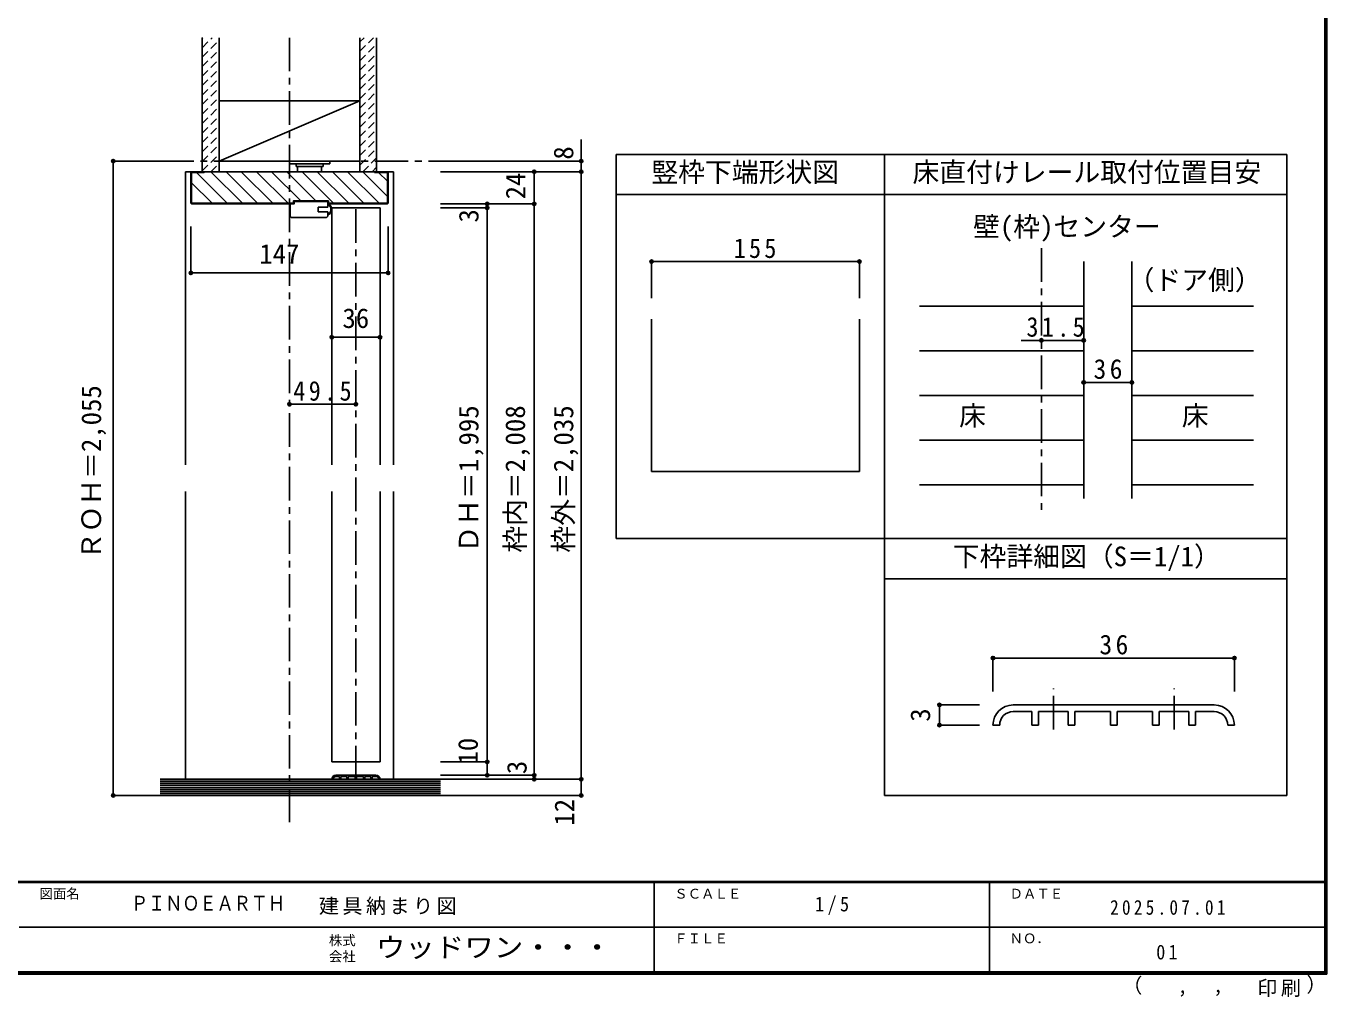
# Model space of a CAD drawing. Units: millimetres at full size, sheet at 1:5, with parts at other scales. Extents: x -973 to 977, y -718 to 696.
# Drawn here: x 7 to 977, y -718 to 6 of the extents above; entities that cross this region are included whole.
import ezdxf
from ezdxf.enums import TextEntityAlignment as Align

# ---------------------------------------------------------------- set-up
doc = ezdxf.new("R2010")
doc.units = ezdxf.units.MM
doc.header["$LTSCALE"] = 5
doc.header["$PDMODE"] = 32
doc.header["$PDSIZE"] = 2.5
doc.linetypes.add('CHAIN1', pattern=[8, 5, -1, 1, -1])
doc.linetypes.add('DASHED1', pattern=[1.8, 1.2, -0.6])
for name, color, linetype in [('0-0_補助線', 7, 'Continuous'), ('0-1_通り芯', 4, 'CHAIN1'), ('0-3_仕上げ', 7, 'Continuous'), ('0-4_枠', 3, 'Continuous'), ('0-6_扉', 6, 'Continuous'), ('0-7_金物', 7, 'Continuous'), ('0-A_文字', 3, 'Continuous'), ('0-B_寸法', 7, 'Continuous'), ('0-C_ハッチ', 4, 'DASHED1'), ('7-7_金物', 7, 'Continuous'), ('7-B_寸法', 4, 'Continuous'), ('F-0_補助線', 7, 'Continuous'), ('F-1_枠', 6, 'Continuous'), ('F-A_文字', 7, 'Continuous')]:
    doc.layers.add(name, color=color, linetype=linetype)
doc.styles.add('ＭＳ ゴシック', font='')
doc.styles.get('ＭＳ ゴシック').set_extended_font_data('MS Gothic')

# ---------------------------------------------------------------- blocks, each defined once
blk = doc.blocks.new('04')
at = {"layer": '0-0_補助線'}
for p, q in [((-6.847, 15.914), (-6.847, -10.086)), ((-5.847, 16.914), (3.153, 16.914)), ((4.953, -11.086), (4.953, 13.914)), ((-2.747, -4.086), (-2.747, -11.086)), ((-5.847, -11.086), (-2.747, -11.086)), ((4.953, -11.086), (0.653, -11.086))]:
    blk.add_line(p, q, dxfattribs=at)
for points in [[(4.953, 13.914), (3.153, 13.914), (3.153, 16.914)], [(-2.747, -4.086), (0.653, -4.086), (0.653, -11.086)]]:
    blk.add_lwpolyline(points, dxfattribs=at)
for centre, radius, start, end in [((-5.847, 15.914), 1, 90, 180), ((-5.847, -10.086), 1, 180, 270), ((-0.812, -9.605), 4.487, 199.27145, 340.72856), ((-0.812, -9.605), 3.887, 202.39487, 337.60513)]:
    blk.add_arc(centre, radius, start, end, dxfattribs=at)

msp = doc.modelspace()

# ---------------------------------------------------------------- linework, layer by layer
at = {"layer": '0-0_補助線', "color": 3}
msp.add_line((232.083, -126.5), (232.083, -124.233), dxfattribs=at)
at = {"layer": '0-0_補助線', "color": 4}
for p, q in [((473.082, -169.5), (628.082, -169.5)), ((473.082, -169.5), (473.082, -196.7)), ((628.082, -169.5), (628.082, -196.7))]:
    msp.add_line(p, q, dxfattribs=at)
at = {"layer": '0-0_補助線', "color": 3}
msp.add_lwpolyline([(232.083, -124.233), (206.083, -124.233), (206.083, -126.5)], dxfattribs=at)
at = {"layer": '0-0_補助線'}
for p in [(473.082, -169.5), (628.082, -169.5)]:
    msp.add_point(p, dxfattribs=at)
at = {"layer": '0-1_通り芯'}
for p, q in [((203.088, -587.5), (203.088, -2.5)), ((106.653, -94.5), (317.945, -94.5)), ((252.588, -555.5), (252.588, -126.5)), ((763.741, -159.5), (763.741, -356.007)), ((106.653, -567.5), (317.945, -567.5))]:
    msp.add_line(p, q, dxfattribs=at)
at = {"layer": '0-3_仕上げ', "color": 2}
for p, q in [((138.088, -102.5), (138.088, -2.5)), ((150.588, -102.5), (150.588, -2.5)), ((255.588, -102.5), (255.588, -2.5)), ((268.088, -102.5), (268.088, -2.5)), ((106.653, -555.5), (315.588, -555.5)), ((106.653, -567.5), (315.588, -567.5))]:
    msp.add_line(p, q, dxfattribs=at)
at = {"layer": '0-3_仕上げ'}
for p, q in [((150.588, -94.5), (255.588, -49.5)), ((106.653, -557), (315.588, -557)), ((106.653, -558.5), (315.588, -558.5)), ((106.653, -560), (315.588, -560)), ((106.653, -561.5), (315.588, -561.5)), ((106.653, -563), (315.588, -563)), ((106.653, -564.5), (315.588, -564.5)), ((106.653, -566), (315.588, -566))]:
    msp.add_line(p, q, dxfattribs=at)
at = {"layer": '0-3_仕上げ', "color": 3}
for p, q in [((150.588, -49.5), (255.588, -49.5)), ((150.588, -94.5), (255.588, -94.5))]:
    msp.add_line(p, q, dxfattribs=at)
at = {"layer": '0-3_仕上げ', "color": 4}
for p, q in [((672.766, -202.801), (795.241, -202.801)), ((831.241, -202.801), (921.836, -202.801)), ((795.241, -236.103), (672.766, -236.103)), ((831.241, -236.103), (921.836, -236.103)), ((795.241, -269.404), (672.766, -269.404)), ((831.241, -269.404), (921.836, -269.404)), ((795.241, -302.706), (672.766, -302.706)), ((831.241, -302.706), (921.836, -302.706)), ((795.241, -336.007), (672.766, -336.007)), ((831.241, -336.007), (921.836, -336.007))]:
    msp.add_line(p, q, dxfattribs=at)
at = {"layer": '0-4_枠', "color": 4}
for p, q in [((125.588, -321), (125.588, -102.5)), ((129.588, -102.5), (125.588, -102.5)), ((129.588, -102.5), (125.588, -102.5)), ((276.588, -102.5), (280.588, -102.5)), ((276.588, -102.5), (280.588, -102.5)), ((280.588, -321), (280.588, -102.5)), ((125.588, -555.5), (125.588, -341)), ((280.588, -555.5), (280.588, -341))]:
    msp.add_line(p, q, dxfattribs=at)
at = {"layer": '0-4_枠'}
for p, q in [((129.588, -125.793), (129.588, -102.5)), ((129.588, -102.5), (276.588, -102.5)), ((129.588, -102.5), (276.588, -102.5)), ((266.588, -103), (266.588, -102.5)), ((266.588, -103), (276.088, -103)), ((276.588, -125.793), (276.588, -102.5)), ((130.295, -126.5), (129.588, -125.793)), ((130.502, -126), (206.083, -126)), ((275.674, -126), (232.083, -126)), ((275.881, -126.5), (276.588, -125.793)), ((130.295, -126.5), (206.083, -126.5)), ((275.881, -126.5), (232.083, -126.5)), ((795.241, -169.5), (795.241, -346.007)), ((831.241, -169.5), (831.241, -346.007)), ((473.082, -212.514), (473.082, -326.007)), ((628.082, -212.514), (628.082, -326.007)), ((473.082, -326.007), (628.082, -326.007))]:
    msp.add_line(p, q, dxfattribs=at)
for points in [[(139.588, -102.5), (139.588, -103), (130.088, -103)], [(130.502, -126), (130.088, -125.586), (130.088, -103)], [(275.674, -126), (276.088, -125.586), (276.088, -103)]]:
    msp.add_lwpolyline(points, dxfattribs=at)
at = {"layer": '0-6_扉'}
for p, q in [((234.588, -129.5), (234.588, -321)), ((234.588, -129.5), (270.588, -129.5)), ((270.588, -129.5), (270.588, -321)), ((234.588, -341), (234.588, -542.5)), ((270.588, -341), (270.588, -542.5)), ((234.588, -542.5), (270.588, -542.5))]:
    msp.add_line(p, q, dxfattribs=at)
at = {"layer": '0-7_金物'}
for p, q in [((203.088, -94.5), (203.088, -96.5)), ((233.088, -94.5), (203.088, -94.5)), ((233.088, -96.5), (203.088, -96.5)), ((208.088, -96.5), (208.088, -98.5)), ((228.088, -96.5), (228.088, -98.5)), ((233.088, -94.5), (233.088, -96.5)), ((228.088, -98.5), (208.088, -98.5)), ((209.088, -98.5), (209.088, -102.5)), ((227.088, -98.5), (227.088, -102.5)), ((267.588, -552.5), (237.588, -552.5)), ((234.588, -555.5), (235.588, -555.5)), ((240.388, -553.5), (237.588, -553.5)), ((240.388, -555.5), (240.388, -553.5)), ((240.388, -555.5), (241.388, -555.5)), ((245.788, -553.5), (241.388, -553.5)), ((241.388, -555.5), (241.388, -553.5)), ((245.788, -555.5), (245.788, -553.5)), ((245.788, -555.5), (246.788, -555.5)), ((252.088, -553.5), (246.788, -553.5)), ((246.788, -555.5), (246.788, -553.5)), ((252.088, -555.5), (252.088, -553.5)), ((252.088, -555.5), (253.088, -555.5)), ((258.388, -553.5), (253.088, -553.5)), ((253.088, -555.5), (253.088, -553.5)), ((258.388, -555.5), (258.388, -553.5)), ((258.388, -555.5), (259.388, -555.5)), ((263.788, -553.5), (259.388, -553.5)), ((259.388, -555.5), (259.388, -553.5)), ((263.788, -555.5), (263.788, -553.5)), ((263.788, -555.5), (264.788, -555.5)), ((267.588, -553.5), (264.788, -553.5)), ((264.788, -555.5), (264.788, -553.5)), ((269.588, -555.5), (270.588, -555.5))]:
    msp.add_line(p, q, dxfattribs=at)
for centre, radius, start, end in [((237.588, -555.5), 3, 90, 180), ((267.588, -555.5), 3, 0, 90), ((237.588, -555.5), 2, 90, 180), ((267.588, -555.5), 2, 0, 90)]:
    msp.add_arc(centre, radius, start, end, dxfattribs=at)
at = {"layer": '0-A_文字'}
for p, q in [((446.639, -376.007), (446.639, -89.5)), ((946.639, -89.5), (446.639, -89.5)), ((646.639, -567.5), (646.639, -89.5)), ((946.639, -567.5), (946.639, -89.5)), ((946.639, -119.5), (446.639, -119.5)), ((646.639, -376.007), (446.639, -376.007)), ((946.639, -376.007), (646.639, -376.007)), ((946.639, -406.007), (646.639, -406.007)), ((946.639, -567.5), (646.639, -567.5))]:
    msp.add_line(p, q, dxfattribs=at)
at = {"layer": '0-B_寸法', "color": 4}
for p, q in [((420.588, -78.516), (420.588, -567.5)), ((71.653, -94.5), (106.653, -94.5)), ((71.653, -94.5), (71.653, -567.5)), ((420.588, -94.5), (315.588, -94.5)), ((420.588, -102.5), (315.588, -102.5)), ((420.588, -102.5), (315.588, -102.5)), ((385.588, -102.5), (385.588, -555.5)), ((385.588, -126.5), (315.588, -126.5)), ((350.588, -129.5), (315.588, -129.5)), ((350.588, -126.5), (350.588, -552.5)), ((129.588, -177.922), (129.588, -143.4)), ((270.588, -225.882), (234.588, -225.882)), ((748.637, -228.19), (795.241, -228.19)), ((795.241, -259.575), (831.241, -259.575)), ((203.088, -275.882), (252.588, -275.882)), ((350.588, -542.5), (315.588, -542.5)), ((385.588, -552.5), (315.588, -552.5)), ((420.588, -555.5), (315.588, -555.5)), ((71.653, -567.5), (106.653, -567.5)), ((420.588, -567.5), (315.588, -567.5))]:
    msp.add_line(p, q, dxfattribs=at)
msp.add_lwpolyline([(129.588, -177.922), (276.588, -177.922), (276.588, -143.4)], dxfattribs=at)
at = {"layer": '0-B_寸法'}
for p in [(71.653, -94.5), (420.588, -94.5), (385.588, -102.5), (385.588, -102.5), (420.588, -102.5), (420.588, -102.5), (350.588, -126.5), (385.588, -126.5), (350.588, -129.5), (129.588, -177.922), (276.588, -177.922), (234.588, -225.882), (270.588, -225.882), (763.741, -228.19), (795.241, -228.19), (795.241, -259.575), (831.241, -259.575), (203.088, -275.882), (252.588, -275.882), (350.588, -542.5), (350.588, -552.5), (385.588, -552.5), (385.588, -555.5), (420.588, -555.5), (71.653, -567.5), (420.588, -567.5)]:
    msp.add_point(p, dxfattribs=at)
at = {"layer": '0-C_ハッチ'}
for p, q in [((138.088, -2.898), (138.486, -2.5)), ((138.088, -9.969), (145.557, -2.5)), ((138.088, -17.04), (150.588, -4.54)), ((255.588, -12.677), (265.765, -2.5)), ((255.588, -5.606), (258.694, -2.5)), ((255.588, -19.748), (268.088, -7.248)), ((138.088, -24.111), (150.588, -11.611)), ((138.088, -31.182), (150.588, -18.682)), ((255.588, -26.819), (268.088, -14.319)), ((138.088, -38.253), (150.588, -25.753)), ((255.588, -33.89), (268.088, -21.39)), ((255.588, -40.961), (268.088, -28.461)), ((138.088, -45.324), (150.588, -32.824)), ((255.588, -48.032), (268.088, -35.532)), ((138.088, -52.395), (150.588, -39.895)), ((138.088, -59.466), (150.588, -46.966)), ((255.588, -55.103), (268.088, -42.603)), ((138.088, -66.537), (150.588, -54.037)), ((255.588, -62.174), (268.088, -49.674)), ((255.588, -69.246), (268.088, -56.746)), ((138.088, -73.608), (150.588, -61.108)), ((255.588, -76.317), (268.088, -63.817)), ((138.088, -80.679), (150.588, -68.179)), ((138.088, -87.751), (150.588, -75.251)), ((255.588, -83.388), (268.088, -70.888)), ((138.088, -94.822), (150.588, -82.322)), ((255.588, -90.459), (268.088, -77.959)), ((255.588, -97.53), (268.088, -85.03)), ((138.088, -101.893), (150.588, -89.393)), ((144.552, -102.5), (150.588, -96.464)), ((257.689, -102.5), (268.088, -92.101)), ((264.76, -102.5), (268.088, -99.172))]:
    msp.add_line(p, q, dxfattribs=at)
at = {"layer": '0-C_ハッチ', "linetype": 'Continuous'}
for p, q in [((133.735, -103), (156.735, -126)), ((144.548, -102.5), (168.049, -126)), ((155.862, -102.5), (179.363, -126)), ((167.176, -102.5), (190.676, -126)), ((178.49, -102.5), (201.99, -126)), ((189.804, -102.5), (211.537, -124.233)), ((201.117, -102.5), (222.851, -124.233)), ((212.431, -102.5), (235.931, -126)), ((223.745, -102.5), (247.245, -126)), ((235.058, -102.5), (258.558, -126)), ((246.372, -102.5), (269.872, -126)), ((257.686, -102.5), (276.088, -120.902)), ((269.5, -103), (276.088, -109.588)), ((130.088, -110.667), (145.421, -126))]:
    msp.add_line(p, q, dxfattribs=at)
at = {"layer": '7-7_金物', "color": 4, "linetype": 'CHAIN1'}
for p, q in [((772.63, -518.365), (772.63, -487.834)), ((862.63, -518.365), (862.63, -487.834))]:
    msp.add_line(p, q, dxfattribs=at)
at = {"layer": '7-7_金物'}
for p, q in [((892.63, -500.065), (742.63, -500.065)), ((756.63, -505.065), (742.63, -505.065)), ((756.63, -515.065), (756.63, -505.065)), ((783.63, -505.065), (761.63, -505.065)), ((761.63, -515.065), (761.63, -505.065)), ((783.63, -515.065), (783.63, -505.065)), ((815.13, -505.065), (788.63, -505.065)), ((788.63, -515.065), (788.63, -505.065)), ((815.13, -515.065), (815.13, -505.065)), ((846.63, -505.065), (820.13, -505.065)), ((820.13, -515.065), (820.13, -505.065)), ((846.63, -515.065), (846.63, -505.065)), ((873.63, -505.065), (851.63, -505.065)), ((851.63, -515.065), (851.63, -505.065)), ((873.63, -515.065), (873.63, -505.065)), ((892.63, -505.065), (878.63, -505.065)), ((878.63, -515.065), (878.63, -505.065)), ((727.63, -515.065), (732.63, -515.065)), ((756.63, -515.065), (761.63, -515.065)), ((783.63, -515.065), (788.63, -515.065)), ((815.13, -515.065), (820.13, -515.065)), ((846.63, -515.065), (851.63, -515.065)), ((873.63, -515.065), (878.63, -515.065)), ((902.63, -515.065), (907.63, -515.065))]:
    msp.add_line(p, q, dxfattribs=at)
for centre, radius, start, end in [((742.63, -515.065), 15, 90, 180), ((892.63, -515.065), 15, 0, 90), ((742.63, -515.065), 10, 90, 180), ((892.63, -515.065), 10, 0, 90)]:
    msp.add_arc(centre, radius, start, end, dxfattribs=at)
at = {"layer": '7-B_寸法'}
for p, q in [((727.63, -465.065), (727.63, -490.065)), ((727.63, -465.065), (907.63, -465.065)), ((907.63, -465.065), (907.63, -490.065)), ((687.63, -500.065), (717.63, -500.065)), ((687.63, -515.065), (687.63, -500.065)), ((687.63, -515.065), (717.63, -515.065))]:
    msp.add_line(p, q, dxfattribs=at)
at = {"layer": '7-B_寸法', "color": 7}
for p in [(727.63, -465.065), (907.63, -465.065), (687.63, -500.065), (687.63, -515.065)]:
    msp.add_point(p, dxfattribs=at)
at = {"layer": 'F-1_枠'}
for p, q in [((974.986, 695.833), (974.986, -700.833)), ((975.82, 695.833), (975.82, -700.833)), ((976.653, 695.833), (976.653, -700.833)), ((976.653, -631.667), (-973.347, -631.667)), ((976.653, -632.5), (-973.347, -632.5)), ((474.986, -632.5), (474.986, -699.167)), ((724.986, -632.5), (724.986, -699.167)), ((1.653, -665.833), (974.986, -665.834)), ((976.653, -699.167), (-973.347, -699.167)), ((976.653, -700), (-973.347, -700)), ((976.653, -700.833), (-973.347, -700.833))]:
    msp.add_line(p, q, dxfattribs=at)

# ---------------------------------------------------------------- block references
at = {"layer": '0-0_補助線', "rotation": 90}
msp.add_blockref('04', (220.497, -129.653), dxfattribs=at)

# ---------------------------------------------------------------- texts
at = {"layer": '0-0_補助線', "insert": (534.332, -167), "char_height": 14.66, "attachment_point": 7, "style": 'ＭＳ ゴシック'}
msp.add_mtext('\\T1.27;\\W0.9;155', dxfattribs=at)
at = {"layer": '0-A_文字', "color": 7, "style": 'ＭＳ ゴシック'}
for s, p in [('竪枠下端形状図', (472.889, -114.5)), ('床直付けレール取付位置目安', (667.63, -114.5)), ('壁(枠)センター', (712.766, -155.091)), ('（ドア側）', (827.996, -194.895)), ('床', (702.375, -296.055)), ('床', (868.417, -296.055)), ('下枠詳細図（S＝1/1）', (697.63, -401.007))]:
    msp.add_text(s, height=14.66, dxfattribs=at).set_placement(p, align=Align.BOTTOM_LEFT)
at = {"layer": '0-B_寸法', "style": 'ＭＳ ゴシック'}
for s, p in [('8', (419.103, -93.45)), ('24', (383.372, -123.071)), ('3', (348.425, -140.385)), ('ＲＯＨ＝2,055', (67.012, -391.5)), ('ＤＨ＝1,995', (348.408, -386.5)), ('枠内＝2,008', (383.088, -386.5)), ('枠外＝2,035', (419.102, -386.5)), ('10', (347.879, -544.465)), ('3', (384.303, -551.65)), ('12', (419.764, -590.065))]:
    msp.add_text(s, height=14.66, rotation=90, dxfattribs=at).set_placement(p, align=Align.BOTTOM_LEFT)
for s, p in [('147', (180.588, -175.422)), ('36', (242.588, -223.382))]:
    msp.add_text(s, height=14.66, dxfattribs=at).set_placement(p, align=Align.BOTTOM_LEFT)
at = {"layer": '0-B_寸法', "char_height": 14.66, "attachment_point": 7, "style": 'ＭＳ ゴシック'}
for s, insert in [('\\T1.28;\\W0.9;31.5', (752.559, -225.69)), ('\\T1.27;\\W0.95;36', (802.616, -257.075)), ('\\T1.28;\\W0.9;49.5', (205.963, -273.382))]:
    msp.add_mtext(s, dxfattribs=dict(at, insert=insert))
at = {"layer": '7-B_寸法', "color": 7, "style": 'ＭＳ ゴシック'}
msp.add_text('3', height=14.66, rotation=90, dxfattribs=at).set_placement((685.13, -512.565), align=Align.BOTTOM_LEFT)
at = {"layer": '7-B_寸法', "color": 7, "insert": (807.005, -462.565), "char_height": 14.66, "attachment_point": 7, "style": 'ＭＳ ゴシック'}
msp.add_mtext('\\T1.27;\\W0.95;36', dxfattribs=at)
at = {"layer": 'F-0_補助線', "style": 'ＭＳ ゴシック', "width": 0.85}
msp.add_text('ＰＩＮＯＥＡＲＴＨ', height=11, dxfattribs=at).set_placement((84.986, -656.667), align=Align.BOTTOM_LEFT)
at = {"layer": 'F-0_補助線', "insert": (224.986, -656.667), "char_height": 11, "attachment_point": 7, "style": 'ＭＳ ゴシック'}
msp.add_mtext('\\T1.17;建具納まり図', dxfattribs=at)
at = {"layer": 'F-A_文字', "style": 'ＭＳ ゴシック'}
for s, height, p in [('図面名', 7.331, (16.653, -646.667)), ('ＳＣＡＬＥ', 7.331, (489.986, -646.667)), ('ＤＡＴＥ', 7.331, (739.986, -646.667)), ('株式', 7.331, (232.486, -681.5)), ('ＦＩＬＥ', 7.331, (489.986, -680)), ('ＮＯ．', 7.331, (739.986, -680.001)), ('会社', 7.331, (232.486, -693.5)), ('（', 11, (823.992, -718.052)), ('）', 11, (961.387, -717.355)), (',', 11, (865.199, -718.052)), (',', 11, (891.686, -717.588))]:
    msp.add_text(s, height=height, dxfattribs=at).set_placement(p, align=Align.BOTTOM_LEFT)
at = {"layer": 'F-A_文字', "style": 'ＭＳ ゴシック', "width": 1.1}
msp.add_text('ウッドワン・・・', height=14.66, dxfattribs=at).set_placement((267.486, -692.5), align=Align.BOTTOM_LEFT)
at = {"layer": 'F-A_文字', "char_height": 11, "attachment_point": 7, "style": 'ＭＳ ゴシック'}
for s, insert in [('\\T1.38;\\W0.9;1/5', (594.986, -656.667)), ('\\T1.39;\\W0.85;2025.07.01', (814.986, -656.667)), ('\\T1.36;\\W0.9;01', (849.361, -690.001)), ('\\T1.17;印刷', (924.678, -717.82))]:
    msp.add_mtext(s, dxfattribs=dict(at, insert=insert))

doc.saveas('drawing.dxf')
